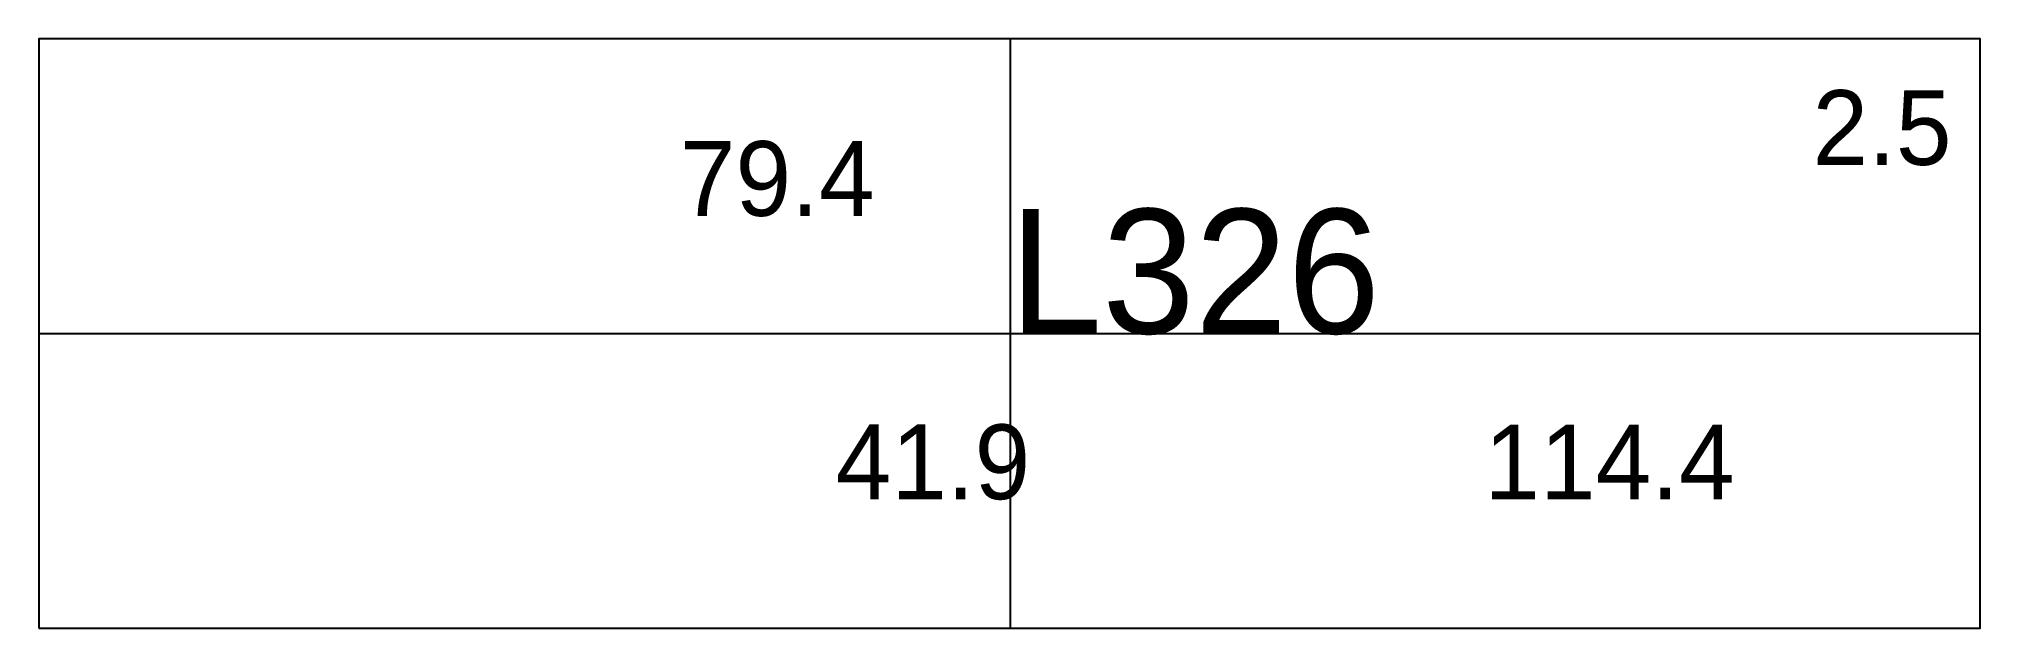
# Model space of a CAD drawing. Extents: x 2914 to 3148, y 1578 to 1649.
import ezdxf

# ---------------------------------------------------------------- set-up
doc = ezdxf.new("R2010")
doc.units = 0
for name, color, linetype in [('3', 3, 'Continuous'), ('4', 4, 'Continuous'), ('Painéis', 200, 'Continuous')]:
    doc.layers.add(name, color=color, linetype=linetype)

msp = doc.modelspace()

# ---------------------------------------------------------------- linework, layer by layer
at = {"layer": '3'}
for p, q in [((3148.07, 1648.94), (2914.33, 1648.94)), ((2914.33, 1648.94), (2914.33, 1577.94)), ((3031.33, 1577.94), (3031.33, 1648.94)), ((3148.07, 1577.94), (3148.07, 1648.94)), ((2914.33, 1613.44), (3148.07, 1613.44)), ((2914.33, 1577.94), (3148.07, 1577.94))]:
    msp.add_line(p, q, dxfattribs=at)
at = {"layer": '3', "lineweight": 25}
msp.add_lwpolyline([(2914.33, 1577.94), (3148.07, 1577.94), (3148.07, 1648.94), (2914.33, 1648.94)], close=True, dxfattribs=at)
at = {"layer": 'Painéis', "lineweight": 18}
for p, q in [((3031.33, 1577.94), (3031.33, 1648.94)), ((2914.33, 1613.44), (3148.07, 1613.44))]:
    msp.add_line(p, q, dxfattribs=at)

# ---------------------------------------------------------------- texts
at = {"layer": '4'}
msp.add_text('L326', height=15, dxfattribs=at).set_placement((3031.2, 1613.44))
at = {"layer": 'Painéis'}
for s, p in [('2.5', (3127.89, 1633.75)), ('79.4', (2991.52, 1627.61)), ('41.9', (3010.27, 1593.48)), ('114.4', (3088.38, 1593.45))]:
    msp.add_text(s, height=9, dxfattribs=at).set_placement(p)

doc.saveas('drawing.dxf')
